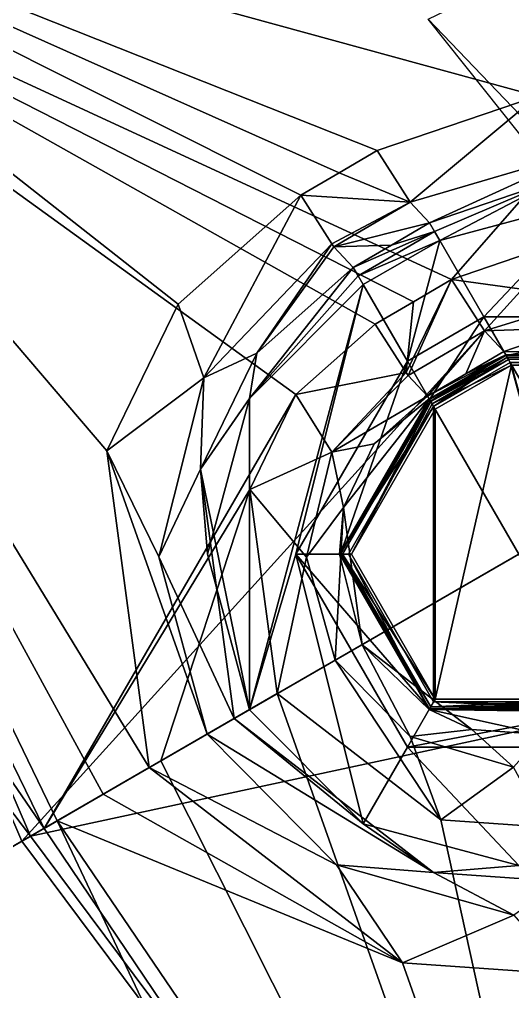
# Model space of a CAD drawing. Header units: millimetres. Extents: x -228 to 228, y -204 to 237.
# Drawn here: x -148.15 to -136.97, y -88.91 to -66.89 of the extents above; entities that cross this region are included whole.
import ezdxf

# ---------------------------------------------------------------- set-up
doc = ezdxf.new("R2010")
doc.units = ezdxf.units.MM
doc.header["$LTSCALE"] = 127.314815
for name, color, linetype in [('1', 7, 'CONTINUOUS'), ('103', 7, 'CONTINUOUS'), ('109', 7, 'CONTINUOUS'), ('110', 7, 'CONTINUOUS'), ('15', 7, 'CONTINUOUS'), ('17', 7, 'CONTINUOUS'), ('1787', 7, 'CONTINUOUS'), ('18', 7, 'CONTINUOUS'), ('2', 7, 'CONTINUOUS'), ('28', 7, 'CONTINUOUS'), ('366', 7, 'CONTINUOUS'), ('378', 7, 'CONTINUOUS'), ('44', 7, 'CONTINUOUS'), ('45', 7, 'CONTINUOUS'), ('54', 7, 'CONTINUOUS'), ('605', 7, 'CONTINUOUS'), ('61', 7, 'CONTINUOUS'), ('64', 7, 'CONTINUOUS'), ('65', 7, 'CONTINUOUS'), ('66', 7, 'CONTINUOUS'), ('67', 7, 'CONTINUOUS'), ('68', 7, 'CONTINUOUS'), ('79', 7, 'CONTINUOUS'), ('85', 7, 'CONTINUOUS'), ('86', 7, 'CONTINUOUS'), ('91', 7, 'CONTINUOUS'), ('940', 7, 'CONTINUOUS'), ('941', 7, 'CONTINUOUS'), ('942', 7, 'CONTINUOUS'), ('952', 7, 'CONTINUOUS'), ('955', 7, 'CONTINUOUS'), ('956', 7, 'CONTINUOUS'), ('957', 7, 'CONTINUOUS'), ('969', 7, 'CONTINUOUS'), ('97', 7, 'CONTINUOUS'), ('970', 7, 'CONTINUOUS'), ('971', 7, 'CONTINUOUS'), ('979', 7, 'CONTINUOUS'), ('98', 7, 'CONTINUOUS'), ('980', 7, 'CONTINUOUS'), ('981', 7, 'CONTINUOUS'), ('982', 7, 'CONTINUOUS')]:
    doc.layers.add(name, color=color, linetype=linetype)

msp = doc.modelspace()

# ---------------------------------------------------------------- linework, layer by layer
at = {"layer": '1', "color": 5, "linetype": 'Continuous'}
msp.add_3dface([(-148.09, -85.5, 1031.221), (-124.155, -117.587, 1031.221), (-115.867, -66.896, 1035.021), (-148.09, -85.5, 1031.221)], dxfattribs=at)
at = {"layer": '103', "color": 5, "linetype": 'Continuous'}
for points in [[(-137.173, -74.41, 1025.819), (-133.07, -74.484, 1024.19), (-135.613, -73.873, 1026.071), (-137.173, -74.41, 1025.819)], [(-137.13, -74.484, 1024.19), (-133.07, -74.484, 1024.19), (-137.173, -74.41, 1025.819), (-137.13, -74.484, 1024.19)]]:
    msp.add_3dface(points, dxfattribs=at)
at = {"layer": '109', "color": 5, "linetype": 'Continuous'}
for points in [[(-140.892, -79, 1024.19), (-138.862, -75.484, 1024.19), (-140.804, -77.943, 1025.147), (-140.892, -79, 1024.19)], [(-140.804, -77.943, 1025.147), (-138.862, -75.484, 1024.19), (-140.106, -76.498, 1025.357), (-140.804, -77.943, 1025.147)], [(-138.862, -75.484, 1024.19), (-138.899, -75.42, 1025.608), (-140.106, -76.498, 1025.357), (-138.862, -75.484, 1024.19)], [(-140.383, -81.05, 1024.959), (-140.892, -79, 1024.19), (-140.804, -77.943, 1025.147), (-140.383, -81.05, 1024.959)], [(-138.862, -82.516, 1024.19), (-140.892, -79, 1024.19), (-140.383, -81.05, 1024.959), (-138.862, -82.516, 1024.19)], [(-137.894, -82.971, 1025.148), (-138.862, -82.516, 1024.19), (-140.383, -81.05, 1024.959), (-137.894, -82.971, 1025.148)], [(-134.765, -82.58, 1025.608), (-134.802, -82.516, 1024.19), (-138.862, -82.516, 1024.19), (-134.765, -82.58, 1025.608)], [(-134.765, -82.58, 1025.608), (-138.862, -82.516, 1024.19), (-136.294, -83.086, 1025.358), (-134.765, -82.58, 1025.608)], [(-136.294, -83.086, 1025.358), (-138.862, -82.516, 1024.19), (-137.894, -82.971, 1025.148), (-136.294, -83.086, 1025.358)]]:
    msp.add_3dface(points, dxfattribs=at)
at = {"layer": '110', "color": 5, "linetype": 'Continuous'}
for points in [[(-137.13, -74.484, 1024.19), (-138.899, -75.42, 1025.608), (-138.862, -75.484, 1024.19), (-137.13, -74.484, 1024.19)], [(-138.899, -75.42, 1025.608), (-137.13, -74.484, 1024.19), (-138.036, -74.915, 1025.714), (-138.899, -75.42, 1025.608)], [(-137.13, -74.484, 1024.19), (-137.173, -74.41, 1025.819), (-138.036, -74.915, 1025.714), (-137.13, -74.484, 1024.19)]]:
    msp.add_3dface(points, dxfattribs=at)
at = {"layer": '15', "color": 5, "linetype": 'Continuous'}
for points in [[(-163.91, -48.728, 1031.221), (-148.09, -85.5, 1031.221), (-93.212, -24.976, 1037.893), (-163.91, -48.728, 1031.221)], [(-148.09, -85.5, 1031.221), (-115.867, -66.896, 1035.021), (-93.212, -24.976, 1037.893), (-148.09, -85.5, 1031.221)]]:
    msp.add_3dface(points, dxfattribs=at)
at = {"layer": '17', "color": 5, "linetype": 'Continuous'}
for points in [[(-147.893, -85.386, 1029.234), (-160.755, -92.817, 1025.515), (-180.335, -42.567, 1025.687), (-147.893, -85.386, 1029.234)], [(-147.893, -85.386, 1029.234), (-180.335, -42.567, 1025.687), (-163.692, -48.663, 1029.234), (-147.893, -85.386, 1029.234)], [(-147.893, -85.386, 1029.234), (-123.989, -117.43, 1029.234), (-160.755, -92.817, 1025.515), (-147.893, -85.386, 1029.234)]]:
    msp.add_3dface(points, dxfattribs=at)
at = {"layer": '1787', "color": 2, "linetype": 'Continuous'}
for points in [[(-92.186, -115.597, 18.855), (-138.889, -66.886, 25.156), (-133.212, -64.152, 18.855), (-92.186, -115.597, 18.855)], [(-96.115, -120.524, 25.156), (-138.889, -66.886, 25.156), (-92.186, -115.597, 18.855), (-96.115, -120.524, 25.156)]]:
    msp.add_3dface(points, dxfattribs=at)
at = {"layer": '18', "color": 5, "linetype": 'Continuous'}
msp.add_3dface([(-115.768, -66.839, 1033.024), (-147.893, -85.386, 1029.234), (-163.692, -48.663, 1029.234), (-115.768, -66.839, 1033.024)], dxfattribs=at)
at = {"layer": '2', "color": 5, "linetype": 'Continuous'}
for points in [[(-148.09, -85.5, 1031.221), (-163.91, -48.728, 1031.221), (-161.557, -93.277, 1027.288), (-148.09, -85.5, 1031.221)], [(-124.155, -117.587, 1031.221), (-148.09, -85.5, 1031.221), (-161.557, -93.277, 1027.288), (-124.155, -117.587, 1031.221)]]:
    msp.add_3dface(points, dxfattribs=at)
at = {"layer": '28', "color": 5, "linetype": 'Continuous'}
for points in [[(-115.768, -66.839, 1033.024), (-68.236, -68.236, 1035.889), (-147.893, -85.386, 1029.234), (-115.768, -66.839, 1033.024)], [(-147.893, -85.386, 1029.234), (-68.236, -68.236, 1035.889), (-123.989, -117.43, 1029.234), (-147.893, -85.386, 1029.234)]]:
    msp.add_3dface(points, dxfattribs=at)
at = {"layer": '366', "color": 5, "linetype": 'Continuous'}
for points in [[(-158.893, -91.737, 1023.125), (-147.587, -85.209, 1026.154), (-169.474, -53.211, 1025.07), (-158.893, -91.737, 1023.125)], [(-169.474, -53.211, 1025.07), (-147.587, -85.209, 1026.154), (-158.078, -63.67, 1026.154), (-169.474, -53.211, 1025.07)], [(-134.178, -105.065, 1026.154), (-147.587, -85.209, 1026.154), (-158.893, -91.737, 1023.125), (-134.178, -105.065, 1026.154)]]:
    msp.add_3dface(points, dxfattribs=at)
at = {"layer": '378', "color": 5, "linetype": 'Continuous'}
for points in [[(-97.559, -26.141, 1032.484), (-158.078, -63.67, 1026.154), (-138.356, -72.778, 1027.703), (-97.559, -26.141, 1032.484)], [(-136.042, -71.988, 1027.955), (-97.559, -26.141, 1032.484), (-138.356, -72.778, 1027.703), (-136.042, -71.988, 1027.955)], [(-158.078, -63.67, 1026.154), (-147.587, -85.209, 1026.154), (-141.883, -75.386, 1027.241), (-158.078, -63.67, 1026.154)], [(-140.085, -73.789, 1027.492), (-139.221, -73.283, 1027.598), (-158.078, -63.67, 1026.154), (-140.085, -73.789, 1027.492)], [(-140.085, -73.789, 1027.492), (-158.078, -63.67, 1026.154), (-141.883, -75.386, 1027.241), (-140.085, -73.789, 1027.492)], [(-138.356, -72.778, 1027.703), (-158.078, -63.67, 1026.154), (-139.221, -73.283, 1027.598), (-138.356, -72.778, 1027.703)], [(-141.883, -75.386, 1027.241), (-147.587, -85.209, 1026.154), (-142.925, -77.533, 1027.031), (-141.883, -75.386, 1027.241)], [(-147.587, -85.209, 1026.154), (-144.945, -83.684, 1026.501), (-142.925, -77.533, 1027.031), (-147.587, -85.209, 1026.154)], [(-144.945, -83.684, 1026.501), (-142.303, -82.159, 1026.842), (-142.925, -77.533, 1027.031), (-144.945, -83.684, 1026.501)]]:
    msp.add_3dface(points, dxfattribs=at)
at = {"layer": '44', "color": 5, "linetype": 'Continuous'}
for points in [[(-147.291, -85.038, 1023.174), (-157.79, -91.1, 1020.409), (-158.104, -62.684, 1023.174), (-147.291, -85.038, 1023.174)], [(-157.79, -91.1, 1020.409), (-147.291, -85.038, 1023.174), (-130.633, -120.19, 1022.02), (-157.79, -91.1, 1020.409)], [(-147.291, -85.038, 1023.174), (-133.338, -105.58, 1023.174), (-130.633, -120.19, 1022.02), (-147.291, -85.038, 1023.174)]]:
    msp.add_3dface(points, dxfattribs=at)
at = {"layer": '45', "color": 5, "linetype": 'Continuous'}
for points in [[(-158.104, -62.684, 1023.174), (-84.948, -49.045, 1029.672), (-136.42, -68.632, 1025.064), (-158.104, -62.684, 1023.174)], [(-145.205, -83.834, 1023.448), (-146.248, -84.436, 1023.312), (-158.104, -62.684, 1023.174), (-145.205, -83.834, 1023.448)], [(-145.205, -83.834, 1023.448), (-158.104, -62.684, 1023.174), (-146.167, -76.663, 1023.742), (-145.205, -83.834, 1023.448)], [(-146.248, -84.436, 1023.312), (-147.291, -85.038, 1023.174), (-158.104, -62.684, 1023.174), (-146.248, -84.436, 1023.312)], [(-146.167, -76.663, 1023.742), (-158.104, -62.684, 1023.174), (-144.548, -73.336, 1024.069), (-146.167, -76.663, 1023.742)], [(-144.548, -73.336, 1024.069), (-158.104, -62.684, 1023.174), (-141.77, -70.871, 1024.457), (-144.548, -73.336, 1024.069)], [(-141.77, -70.871, 1024.457), (-158.104, -62.684, 1023.174), (-140.903, -70.364, 1024.564), (-141.77, -70.871, 1024.457)], [(-140.903, -70.364, 1024.564), (-158.104, -62.684, 1023.174), (-140.042, -69.86, 1024.669), (-140.903, -70.364, 1024.564)], [(-140.042, -69.86, 1024.669), (-158.104, -62.684, 1023.174), (-136.42, -68.632, 1025.064), (-140.042, -69.86, 1024.669)]]:
    msp.add_3dface(points, dxfattribs=at)
at = {"layer": '54', "color": 5, "linetype": 'Continuous'}
for points in [[(-145.205, -83.834, 1023.448), (-139.468, -88.255, 1023.743), (-146.248, -84.436, 1023.312), (-145.205, -83.834, 1023.448)], [(-146.248, -84.436, 1023.312), (-139.468, -88.255, 1023.743), (-147.291, -85.038, 1023.174), (-146.248, -84.436, 1023.312)], [(-147.291, -85.038, 1023.174), (-139.468, -88.255, 1023.743), (-133.338, -105.58, 1023.174), (-147.291, -85.038, 1023.174)], [(-139.468, -88.255, 1023.743), (-135.779, -88.514, 1024.069), (-133.338, -105.58, 1023.174), (-139.468, -88.255, 1023.743)]]:
    msp.add_3dface(points, dxfattribs=at)
at = {"layer": '605', "color": 5, "linetype": 'Continuous'}
for points in [[(-144.945, -83.684, 1026.501), (-134.178, -105.065, 1026.154), (-142.303, -82.159, 1026.842), (-144.945, -83.684, 1026.501)], [(-142.303, -82.159, 1026.842), (-134.178, -105.065, 1026.154), (-138.596, -85.014, 1027.032), (-142.303, -82.159, 1026.842)], [(-147.587, -85.209, 1026.154), (-134.178, -105.065, 1026.154), (-144.945, -83.684, 1026.501), (-147.587, -85.209, 1026.154)], [(-138.596, -85.014, 1027.032), (-134.178, -105.065, 1026.154), (-136.216, -85.18, 1027.242), (-138.596, -85.014, 1027.032)]]:
    msp.add_3dface(points, dxfattribs=at)
at = {"layer": '61', "color": 5, "linetype": 'Continuous'}
for points in [[(-138.625, -71.895, 1014), (-135.1, -70.95, 1014), (-137.625, -73.627, 1014), (-138.625, -71.895, 1014)], [(-137.625, -73.627, 1014), (-135.1, -70.95, 1014), (-132.575, -73.627, 1014), (-137.625, -73.627, 1014)], [(-140.357, -72.895, 1014), (-138.625, -71.895, 1014), (-139.357, -74.627, 1014), (-140.357, -72.895, 1014)], [(-139.357, -74.627, 1014), (-138.625, -71.895, 1014), (-137.625, -73.627, 1014), (-139.357, -74.627, 1014)], [(-142.937, -82.525, 1014), (-140.357, -72.895, 1014), (-141.882, -79, 1014), (-142.937, -82.525, 1014)], [(-142.937, -75.475, 1014), (-140.357, -72.895, 1014), (-142.937, -82.525, 1014), (-142.937, -75.475, 1014)], [(-141.882, -79, 1014), (-140.357, -72.895, 1014), (-139.357, -74.627, 1014), (-141.882, -79, 1014)], [(-143.882, -79, 1014), (-142.937, -75.475, 1014), (-142.937, -82.525, 1014), (-143.882, -79, 1014)], [(-140.357, -85.105, 1014), (-142.937, -82.525, 1014), (-141.882, -79, 1014), (-140.357, -85.105, 1014)], [(-139.357, -83.373, 1014), (-140.357, -85.105, 1014), (-141.882, -79, 1014), (-139.357, -83.373, 1014)], [(-136.832, -86.05, 1014), (-140.357, -85.105, 1014), (-139.357, -83.373, 1014), (-136.832, -86.05, 1014)], [(-134.307, -83.373, 1014), (-136.832, -86.05, 1014), (-139.357, -83.373, 1014), (-134.307, -83.373, 1014)]]:
    msp.add_3dface(points, dxfattribs=at)
at = {"layer": '64', "color": 5, "linetype": 'Continuous'}
for points in [[(-136.995, -74.717, 1021), (-134.937, -82.283, 1021), (-138.727, -82.283, 1021), (-136.995, -74.717, 1021)], [(-138.727, -75.717, 1021), (-136.995, -74.717, 1021), (-138.727, -82.283, 1021), (-138.727, -75.717, 1021)], [(-133.205, -74.717, 1021), (-134.937, -82.283, 1021), (-136.995, -74.717, 1021), (-133.205, -74.717, 1021)], [(-140.623, -79, 1021), (-138.727, -75.717, 1021), (-138.727, -82.283, 1021), (-140.623, -79, 1021)]]:
    msp.add_3dface(points, dxfattribs=at)
at = {"layer": '65', "color": 5, "linetype": 'Continuous'}
for points in [[(-138.762, -75.657, 1024), (-134.902, -82.343, 1024), (-137.03, -74.657, 1024), (-138.762, -75.657, 1024)], [(-134.902, -82.343, 1024), (-133.17, -81.343, 1024), (-137.03, -74.657, 1024), (-134.902, -82.343, 1024)], [(-137.03, -74.657, 1024), (-133.17, -81.343, 1024), (-133.17, -74.657, 1024), (-137.03, -74.657, 1024)], [(-140.692, -79, 1024), (-138.762, -82.343, 1024), (-138.762, -75.657, 1024), (-140.692, -79, 1024)], [(-138.762, -82.343, 1024), (-134.902, -82.343, 1024), (-138.762, -75.657, 1024), (-138.762, -82.343, 1024)]]:
    msp.add_3dface(points, dxfattribs=at)
at = {"layer": '66', "color": 5, "linetype": 'Continuous'}
for points in [[(-141.882, -79, 1014), (-139.357, -74.627, 1014), (-140.873, -79, 1015.009), (-141.882, -79, 1014)], [(-139.357, -74.627, 1014), (-138.853, -75.5, 1015.009), (-140.873, -79, 1015.009), (-139.357, -74.627, 1014)], [(-139.357, -83.373, 1014), (-141.882, -79, 1014), (-138.853, -82.5, 1015.009), (-139.357, -83.373, 1014)], [(-138.853, -82.5, 1015.009), (-141.882, -79, 1014), (-140.873, -79, 1015.009), (-138.853, -82.5, 1015.009)], [(-134.307, -83.373, 1014), (-139.357, -83.373, 1014), (-134.811, -82.5, 1015.009), (-134.307, -83.373, 1014)], [(-134.811, -82.5, 1015.009), (-139.357, -83.373, 1014), (-138.853, -82.5, 1015.009), (-134.811, -82.5, 1015.009)]]:
    msp.add_3dface(points, dxfattribs=at)
at = {"layer": '67', "color": 5, "linetype": 'Continuous'}
for points in [[(-139.357, -74.627, 1014), (-137.625, -73.627, 1014), (-138.853, -75.5, 1015.009), (-139.357, -74.627, 1014)], [(-137.625, -73.627, 1014), (-137.121, -74.5, 1015.009), (-138.853, -75.5, 1015.009), (-137.625, -73.627, 1014)]]:
    msp.add_3dface(points, dxfattribs=at)
at = {"layer": '68', "color": 5, "linetype": 'Continuous'}
for points in [[(-137.625, -73.627, 1014), (-132.575, -73.627, 1014), (-137.121, -74.5, 1015.009), (-137.625, -73.627, 1014)], [(-137.121, -74.5, 1015.009), (-132.575, -73.627, 1014), (-133.079, -74.5, 1015.009), (-137.121, -74.5, 1015.009)]]:
    msp.add_3dface(points, dxfattribs=at)
at = {"layer": '79', "color": 5, "linetype": 'Continuous'}
for points in [[(-140.873, -79, 1015.009), (-138.853, -75.5, 1015.009), (-140.823, -79, 1020.802), (-140.873, -79, 1015.009)], [(-138.853, -75.5, 1015.009), (-138.827, -75.544, 1020.802), (-140.823, -79, 1020.802), (-138.853, -75.5, 1015.009)], [(-138.853, -82.5, 1015.009), (-140.873, -79, 1015.009), (-138.827, -82.456, 1020.802), (-138.853, -82.5, 1015.009)], [(-138.827, -82.456, 1020.802), (-140.873, -79, 1015.009), (-140.823, -79, 1020.802), (-138.827, -82.456, 1020.802)], [(-134.811, -82.5, 1015.009), (-138.853, -82.5, 1015.009), (-134.837, -82.456, 1020.802), (-134.811, -82.5, 1015.009)], [(-134.837, -82.456, 1020.802), (-138.853, -82.5, 1015.009), (-138.827, -82.456, 1020.802), (-134.837, -82.456, 1020.802)]]:
    msp.add_3dface(points, dxfattribs=at)
at = {"layer": '85', "color": 5, "linetype": 'Continuous'}
for points in [[(-137.121, -74.5, 1015.009), (-133.079, -74.5, 1015.009), (-137.095, -74.544, 1020.802), (-137.121, -74.5, 1015.009)], [(-137.095, -74.544, 1020.802), (-133.079, -74.5, 1015.009), (-133.105, -74.544, 1020.802), (-137.095, -74.544, 1020.802)]]:
    msp.add_3dface(points, dxfattribs=at)
at = {"layer": '86', "color": 5, "linetype": 'Continuous'}
for points in [[(-138.853, -75.5, 1015.009), (-137.121, -74.5, 1015.009), (-137.095, -74.544, 1020.802), (-138.853, -75.5, 1015.009)], [(-138.827, -75.544, 1020.802), (-138.853, -75.5, 1015.009), (-137.095, -74.544, 1020.802), (-138.827, -75.544, 1020.802)]]:
    msp.add_3dface(points, dxfattribs=at)
at = {"layer": '91', "color": 5, "linetype": 'Continuous'}
for points in [[(-140.469, -72.7, 1018.286), (-142.937, -75.475, 1014), (-140.582, -72.505, 1022.573), (-140.469, -72.7, 1018.286)], [(-140.582, -72.505, 1022.573), (-142.937, -75.475, 1014), (-142.769, -74.452, 1022.185), (-140.582, -72.505, 1022.573)], [(-140.357, -72.895, 1014), (-142.937, -75.475, 1014), (-140.469, -72.7, 1018.286), (-140.357, -72.895, 1014)], [(-142.769, -74.452, 1022.185), (-142.937, -75.475, 1014), (-144.041, -77.076, 1021.859), (-142.769, -74.452, 1022.185)], [(-142.937, -75.475, 1014), (-143.882, -79, 1014), (-144.041, -77.076, 1021.859), (-142.937, -75.475, 1014)], [(-143.882, -79, 1014), (-142.937, -82.525, 1014), (-144.041, -77.076, 1021.859), (-143.882, -79, 1014)], [(-142.937, -82.525, 1014), (-143.281, -82.723, 1021.566), (-144.041, -77.076, 1021.859), (-142.937, -82.525, 1014)], [(-142.937, -82.525, 1014), (-140.357, -85.105, 1014), (-143.281, -82.723, 1021.566), (-142.937, -82.525, 1014)], [(-143.281, -82.723, 1021.566), (-140.357, -85.105, 1014), (-138.764, -86.207, 1021.859), (-143.281, -82.723, 1021.566)], [(-140.357, -85.105, 1014), (-136.832, -86.05, 1014), (-138.764, -86.207, 1021.859), (-140.357, -85.105, 1014)], [(-138.764, -86.207, 1021.859), (-136.832, -86.05, 1014), (-135.857, -86.415, 1022.186), (-138.764, -86.207, 1021.859)]]:
    msp.add_3dface(points, dxfattribs=at)
at = {"layer": '940', "color": 5, "linetype": 'Continuous'}
for points in [[(-138.827, -75.544, 1020.802), (-140.623, -79, 1021), (-140.823, -79, 1020.802), (-138.827, -75.544, 1020.802)], [(-140.623, -79, 1021), (-138.827, -75.544, 1020.802), (-138.798, -75.595, 1020.942), (-140.623, -79, 1021)], [(-138.727, -75.717, 1021), (-140.623, -79, 1021), (-138.798, -75.595, 1020.942), (-138.727, -75.717, 1021)], [(-140.623, -79, 1021), (-138.727, -82.283, 1021), (-140.823, -79, 1020.802), (-140.623, -79, 1021)], [(-138.727, -82.283, 1021), (-138.827, -82.456, 1020.802), (-140.823, -79, 1020.802), (-138.727, -82.283, 1021)], [(-138.727, -82.283, 1021), (-134.937, -82.283, 1021), (-138.827, -82.456, 1020.802), (-138.727, -82.283, 1021)], [(-138.827, -82.456, 1020.802), (-134.937, -82.283, 1021), (-134.866, -82.405, 1020.942), (-138.827, -82.456, 1020.802)], [(-134.837, -82.456, 1020.802), (-138.827, -82.456, 1020.802), (-134.866, -82.405, 1020.942), (-134.837, -82.456, 1020.802)]]:
    msp.add_3dface(points, dxfattribs=at)
at = {"layer": '941', "color": 5, "linetype": 'Continuous'}
for points in [[(-138.827, -75.544, 1020.802), (-137.095, -74.544, 1020.802), (-137.066, -74.595, 1020.942), (-138.827, -75.544, 1020.802)], [(-138.798, -75.595, 1020.942), (-138.827, -75.544, 1020.802), (-137.066, -74.595, 1020.942), (-138.798, -75.595, 1020.942)], [(-136.995, -74.717, 1021), (-138.798, -75.595, 1020.942), (-137.066, -74.595, 1020.942), (-136.995, -74.717, 1021)], [(-136.995, -74.717, 1021), (-138.727, -75.717, 1021), (-138.798, -75.595, 1020.942), (-136.995, -74.717, 1021)]]:
    msp.add_3dface(points, dxfattribs=at)
at = {"layer": '942', "color": 5, "linetype": 'Continuous'}
for points in [[(-137.095, -74.544, 1020.802), (-133.105, -74.544, 1020.802), (-137.066, -74.595, 1020.942), (-137.095, -74.544, 1020.802)], [(-133.105, -74.544, 1020.802), (-136.995, -74.717, 1021), (-137.066, -74.595, 1020.942), (-133.105, -74.544, 1020.802)], [(-133.205, -74.717, 1021), (-136.995, -74.717, 1021), (-133.105, -74.544, 1020.802), (-133.205, -74.717, 1021)]]:
    msp.add_3dface(points, dxfattribs=at)
at = {"layer": '952', "color": 5, "linetype": 'Continuous'}
for points in [[(-143.281, -82.723, 1021.566), (-138.764, -86.207, 1021.859), (-143.891, -83.075, 1022.987), (-143.281, -82.723, 1021.566)], [(-140.961, -86.036, 1023.12), (-145.205, -83.834, 1023.448), (-143.891, -83.075, 1022.987), (-140.961, -86.036, 1023.12)], [(-138.764, -86.207, 1021.859), (-140.961, -86.036, 1023.12), (-143.891, -83.075, 1022.987), (-138.764, -86.207, 1021.859)], [(-139.468, -88.255, 1023.743), (-145.205, -83.834, 1023.448), (-140.961, -86.036, 1023.12), (-139.468, -88.255, 1023.743)], [(-136.945, -87.177, 1023.485), (-139.468, -88.255, 1023.743), (-140.961, -86.036, 1023.12), (-136.945, -87.177, 1023.485)], [(-138.764, -86.207, 1021.859), (-136.945, -87.177, 1023.485), (-140.961, -86.036, 1023.12), (-138.764, -86.207, 1021.859)], [(-138.764, -86.207, 1021.859), (-135.857, -86.415, 1022.186), (-136.945, -87.177, 1023.485), (-138.764, -86.207, 1021.859)], [(-135.779, -88.514, 1024.069), (-139.468, -88.255, 1023.743), (-136.945, -87.177, 1023.485), (-135.779, -88.514, 1024.069)]]:
    msp.add_3dface(points, dxfattribs=at)
at = {"layer": '955', "color": 5, "linetype": 'Continuous'}
for points in [[(-140.042, -69.86, 1024.669), (-136.42, -68.632, 1025.064), (-139.293, -71.027, 1024.128), (-140.042, -69.86, 1024.669)], [(-139.293, -71.027, 1024.128), (-136.42, -68.632, 1025.064), (-135.227, -69.838, 1024.631), (-139.293, -71.027, 1024.128)], [(-138.855, -71.496, 1022.785), (-139.293, -71.027, 1024.128), (-135.227, -69.838, 1024.631), (-138.855, -71.496, 1022.785)], [(-135.999, -70.523, 1023.179), (-138.855, -71.496, 1022.785), (-135.227, -69.838, 1024.631), (-135.999, -70.523, 1023.179)]]:
    msp.add_3dface(points, dxfattribs=at)
at = {"layer": '956', "color": 5, "linetype": 'Continuous'}
for points in [[(-140.903, -70.364, 1024.564), (-140.042, -69.86, 1024.669), (-139.293, -71.027, 1024.128), (-140.903, -70.364, 1024.564)], [(-141.77, -70.871, 1024.457), (-140.903, -70.364, 1024.564), (-139.293, -71.027, 1024.128), (-141.77, -70.871, 1024.457)], [(-141.77, -70.871, 1024.457), (-139.293, -71.027, 1024.128), (-141.068, -71.973, 1023.986), (-141.77, -70.871, 1024.457)], [(-141.068, -71.973, 1023.986), (-139.293, -71.027, 1024.128), (-141.021, -72.038, 1023.916), (-141.068, -71.973, 1023.986)], [(-139.293, -71.027, 1024.128), (-138.855, -71.496, 1022.785), (-141.021, -72.038, 1023.916), (-139.293, -71.027, 1024.128)], [(-138.855, -71.496, 1022.785), (-139.718, -72.001, 1022.679), (-141.021, -72.038, 1023.916), (-138.855, -71.496, 1022.785)], [(-139.718, -72.001, 1022.679), (-140.582, -72.505, 1022.573), (-141.021, -72.038, 1023.916), (-139.718, -72.001, 1022.679)]]:
    msp.add_3dface(points, dxfattribs=at)
at = {"layer": '957', "color": 5, "linetype": 'Continuous'}
for points in [[(-144.548, -73.336, 1024.069), (-141.77, -70.871, 1024.457), (-143.97, -75.009, 1023.485), (-144.548, -73.336, 1024.069)], [(-141.77, -70.871, 1024.457), (-141.068, -71.973, 1023.986), (-143.97, -75.009, 1023.485), (-141.77, -70.871, 1024.457)], [(-141.068, -71.973, 1023.986), (-142.769, -74.452, 1022.185), (-143.97, -75.009, 1023.485), (-141.068, -71.973, 1023.986)], [(-142.769, -74.452, 1022.185), (-141.068, -71.973, 1023.986), (-141.021, -72.038, 1023.916), (-142.769, -74.452, 1022.185)], [(-140.582, -72.505, 1022.573), (-142.769, -74.452, 1022.185), (-141.021, -72.038, 1023.916), (-140.582, -72.505, 1022.573)], [(-146.167, -76.663, 1023.742), (-144.548, -73.336, 1024.069), (-143.97, -75.009, 1023.485), (-146.167, -76.663, 1023.742)], [(-142.769, -74.452, 1022.185), (-144.041, -77.076, 1021.859), (-143.97, -75.009, 1023.485), (-142.769, -74.452, 1022.185)], [(-144.99, -79.058, 1023.12), (-146.167, -76.663, 1023.742), (-143.97, -75.009, 1023.485), (-144.99, -79.058, 1023.12)], [(-144.041, -77.076, 1021.859), (-144.99, -79.058, 1023.12), (-143.97, -75.009, 1023.485), (-144.041, -77.076, 1021.859)], [(-145.205, -83.834, 1023.448), (-146.167, -76.663, 1023.742), (-143.891, -83.075, 1022.987), (-145.205, -83.834, 1023.448)], [(-143.891, -83.075, 1022.987), (-146.167, -76.663, 1023.742), (-144.99, -79.058, 1023.12), (-143.891, -83.075, 1022.987)], [(-144.041, -77.076, 1021.859), (-143.281, -82.723, 1021.566), (-144.99, -79.058, 1023.12), (-144.041, -77.076, 1021.859)], [(-143.281, -82.723, 1021.566), (-143.891, -83.075, 1022.987), (-144.99, -79.058, 1023.12), (-143.281, -82.723, 1021.566)]]:
    msp.add_3dface(points, dxfattribs=at)
at = {"layer": '969', "color": 5, "linetype": 'Continuous'}
for points in [[(-133.17, -74.657, 1024), (-133.07, -74.484, 1024.19), (-137.13, -74.484, 1024.19), (-133.17, -74.657, 1024)], [(-133.17, -74.657, 1024), (-137.13, -74.484, 1024.19), (-137.099, -74.538, 1024.055), (-133.17, -74.657, 1024)], [(-137.03, -74.657, 1024), (-133.17, -74.657, 1024), (-137.099, -74.538, 1024.055), (-137.03, -74.657, 1024)]]:
    msp.add_3dface(points, dxfattribs=at)
at = {"layer": '97', "color": 5, "linetype": 'Continuous'}
for points in [[(-138.74, -71.695, 1018.392), (-138.855, -71.496, 1022.785), (-135.999, -70.523, 1023.179), (-138.74, -71.695, 1018.392)], [(-138.625, -71.895, 1014), (-138.74, -71.695, 1018.392), (-135.999, -70.523, 1023.179), (-138.625, -71.895, 1014)], [(-135.1, -70.95, 1014), (-138.625, -71.895, 1014), (-135.999, -70.523, 1023.179), (-135.1, -70.95, 1014)]]:
    msp.add_3dface(points, dxfattribs=at)
at = {"layer": '970', "color": 5, "linetype": 'Continuous'}
for points in [[(-137.13, -74.484, 1024.19), (-138.862, -75.484, 1024.19), (-138.831, -75.538, 1024.055), (-137.13, -74.484, 1024.19)], [(-137.099, -74.538, 1024.055), (-137.13, -74.484, 1024.19), (-138.831, -75.538, 1024.055), (-137.099, -74.538, 1024.055)], [(-138.762, -75.657, 1024), (-137.099, -74.538, 1024.055), (-138.831, -75.538, 1024.055), (-138.762, -75.657, 1024)], [(-138.762, -75.657, 1024), (-137.03, -74.657, 1024), (-137.099, -74.538, 1024.055), (-138.762, -75.657, 1024)]]:
    msp.add_3dface(points, dxfattribs=at)
at = {"layer": '971', "color": 5, "linetype": 'Continuous'}
for points in [[(-138.862, -75.484, 1024.19), (-140.892, -79, 1024.19), (-138.831, -75.538, 1024.055), (-138.862, -75.484, 1024.19)], [(-140.892, -79, 1024.19), (-138.762, -75.657, 1024), (-138.831, -75.538, 1024.055), (-140.892, -79, 1024.19)], [(-140.692, -79, 1024), (-138.762, -75.657, 1024), (-140.892, -79, 1024.19), (-140.692, -79, 1024)], [(-140.692, -79, 1024), (-140.892, -79, 1024.19), (-138.862, -82.516, 1024.19), (-140.692, -79, 1024)], [(-138.762, -82.343, 1024), (-140.692, -79, 1024), (-138.862, -82.516, 1024.19), (-138.762, -82.343, 1024)], [(-134.802, -82.516, 1024.19), (-138.762, -82.343, 1024), (-138.862, -82.516, 1024.19), (-134.802, -82.516, 1024.19)], [(-134.902, -82.343, 1024), (-138.762, -82.343, 1024), (-134.833, -82.462, 1024.055), (-134.902, -82.343, 1024)], [(-138.762, -82.343, 1024), (-134.802, -82.516, 1024.19), (-134.833, -82.462, 1024.055), (-138.762, -82.343, 1024)]]:
    msp.add_3dface(points, dxfattribs=at)
at = {"layer": '979', "color": 5, "linetype": 'Continuous'}
for points in [[(-136.042, -71.988, 1027.955), (-138.356, -72.778, 1027.703), (-135.227, -73.214, 1027.486), (-136.042, -71.988, 1027.955)], [(-135.227, -73.214, 1027.486), (-138.356, -72.778, 1027.703), (-137.609, -73.942, 1027.161), (-135.227, -73.214, 1027.486)], [(-135.613, -73.873, 1026.071), (-135.227, -73.214, 1027.486), (-137.609, -73.942, 1027.161), (-135.613, -73.873, 1026.071)], [(-137.173, -74.41, 1025.819), (-135.613, -73.873, 1026.071), (-137.609, -73.942, 1027.161), (-137.173, -74.41, 1025.819)]]:
    msp.add_3dface(points, dxfattribs=at)
at = {"layer": '98', "color": 5, "linetype": 'Continuous'}
for points in [[(-138.855, -71.496, 1022.785), (-138.74, -71.695, 1018.392), (-139.718, -72.001, 1022.679), (-138.855, -71.496, 1022.785)], [(-140.469, -72.7, 1018.286), (-140.582, -72.505, 1022.573), (-138.74, -71.695, 1018.392), (-140.469, -72.7, 1018.286)], [(-138.74, -71.695, 1018.392), (-140.582, -72.505, 1022.573), (-139.718, -72.001, 1022.679), (-138.74, -71.695, 1018.392)], [(-138.625, -71.895, 1014), (-140.469, -72.7, 1018.286), (-138.74, -71.695, 1018.392), (-138.625, -71.895, 1014)], [(-138.625, -71.895, 1014), (-140.357, -72.895, 1014), (-140.469, -72.7, 1018.286), (-138.625, -71.895, 1014)]]:
    msp.add_3dface(points, dxfattribs=at)
at = {"layer": '980', "color": 5, "linetype": 'Continuous'}
for points in [[(-139.337, -74.953, 1026.949), (-138.356, -72.778, 1027.703), (-139.384, -74.889, 1027.019), (-139.337, -74.953, 1026.949)], [(-138.356, -72.778, 1027.703), (-139.221, -73.283, 1027.598), (-139.384, -74.889, 1027.019), (-138.356, -72.778, 1027.703)], [(-137.609, -73.942, 1027.161), (-138.356, -72.778, 1027.703), (-139.337, -74.953, 1026.949), (-137.609, -73.942, 1027.161)], [(-139.221, -73.283, 1027.598), (-140.085, -73.789, 1027.492), (-139.384, -74.889, 1027.019), (-139.221, -73.283, 1027.598)], [(-138.899, -75.42, 1025.608), (-137.609, -73.942, 1027.161), (-139.337, -74.953, 1026.949), (-138.899, -75.42, 1025.608)], [(-138.899, -75.42, 1025.608), (-138.036, -74.915, 1025.714), (-137.609, -73.942, 1027.161), (-138.899, -75.42, 1025.608)], [(-138.036, -74.915, 1025.714), (-137.173, -74.41, 1025.819), (-137.609, -73.942, 1027.161), (-138.036, -74.915, 1025.714)]]:
    msp.add_3dface(points, dxfattribs=at)
at = {"layer": '981', "color": 5, "linetype": 'Continuous'}
for points in [[(-140.085, -73.789, 1027.492), (-141.883, -75.386, 1027.241), (-139.384, -74.889, 1027.019), (-140.085, -73.789, 1027.492)], [(-139.384, -74.889, 1027.019), (-141.883, -75.386, 1027.241), (-141.066, -76.694, 1026.697), (-139.384, -74.889, 1027.019)], [(-139.337, -74.953, 1026.949), (-139.384, -74.889, 1027.019), (-141.066, -76.694, 1026.697), (-139.337, -74.953, 1026.949)], [(-138.899, -75.42, 1025.608), (-139.337, -74.953, 1026.949), (-141.066, -76.694, 1026.697), (-138.899, -75.42, 1025.608)], [(-141.883, -75.386, 1027.241), (-142.925, -77.533, 1027.031), (-141.066, -76.694, 1026.697), (-141.883, -75.386, 1027.241)], [(-140.106, -76.498, 1025.357), (-138.899, -75.42, 1025.608), (-141.066, -76.694, 1026.697), (-140.106, -76.498, 1025.357)], [(-140.804, -77.943, 1025.147), (-140.106, -76.498, 1025.357), (-141.066, -76.694, 1026.697), (-140.804, -77.943, 1025.147)], [(-141.066, -76.694, 1026.697), (-142.925, -77.533, 1027.031), (-141.639, -79.065, 1026.464), (-141.066, -76.694, 1026.697)], [(-140.804, -77.943, 1025.147), (-141.066, -76.694, 1026.697), (-141.639, -79.065, 1026.464), (-140.804, -77.943, 1025.147)], [(-142.925, -77.533, 1027.031), (-142.303, -82.159, 1026.842), (-141.639, -79.065, 1026.464), (-142.925, -77.533, 1027.031)], [(-140.804, -77.943, 1025.147), (-141.639, -79.065, 1026.464), (-140.991, -81.401, 1026.378), (-140.804, -77.943, 1025.147)], [(-140.383, -81.05, 1024.959), (-140.804, -77.943, 1025.147), (-140.991, -81.401, 1026.378), (-140.383, -81.05, 1024.959)], [(-141.639, -79.065, 1026.464), (-142.303, -82.159, 1026.842), (-140.991, -81.401, 1026.378), (-141.639, -79.065, 1026.464)]]:
    msp.add_3dface(points, dxfattribs=at)
at = {"layer": '982', "color": 5, "linetype": 'Continuous'}
for points in [[(-140.383, -81.05, 1024.959), (-140.991, -81.401, 1026.378), (-139.292, -83.131, 1026.464), (-140.383, -81.05, 1024.959)], [(-137.894, -82.971, 1025.148), (-140.383, -81.05, 1024.959), (-139.292, -83.131, 1026.464), (-137.894, -82.971, 1025.148)], [(-142.303, -82.159, 1026.842), (-138.596, -85.014, 1027.032), (-140.991, -81.401, 1026.378), (-142.303, -82.159, 1026.842)], [(-140.991, -81.401, 1026.378), (-138.596, -85.014, 1027.032), (-139.292, -83.131, 1026.464), (-140.991, -81.401, 1026.378)], [(-137.894, -82.971, 1025.148), (-139.292, -83.131, 1026.464), (-136.953, -83.82, 1026.697), (-137.894, -82.971, 1025.148)], [(-136.294, -83.086, 1025.358), (-137.894, -82.971, 1025.148), (-136.953, -83.82, 1026.697), (-136.294, -83.086, 1025.358)], [(-139.292, -83.131, 1026.464), (-138.596, -85.014, 1027.032), (-136.953, -83.82, 1026.697), (-139.292, -83.131, 1026.464)], [(-138.596, -85.014, 1027.032), (-136.216, -85.18, 1027.242), (-136.953, -83.82, 1026.697), (-138.596, -85.014, 1027.032)]]:
    msp.add_3dface(points, dxfattribs=at)

doc.saveas('drawing.dxf')
